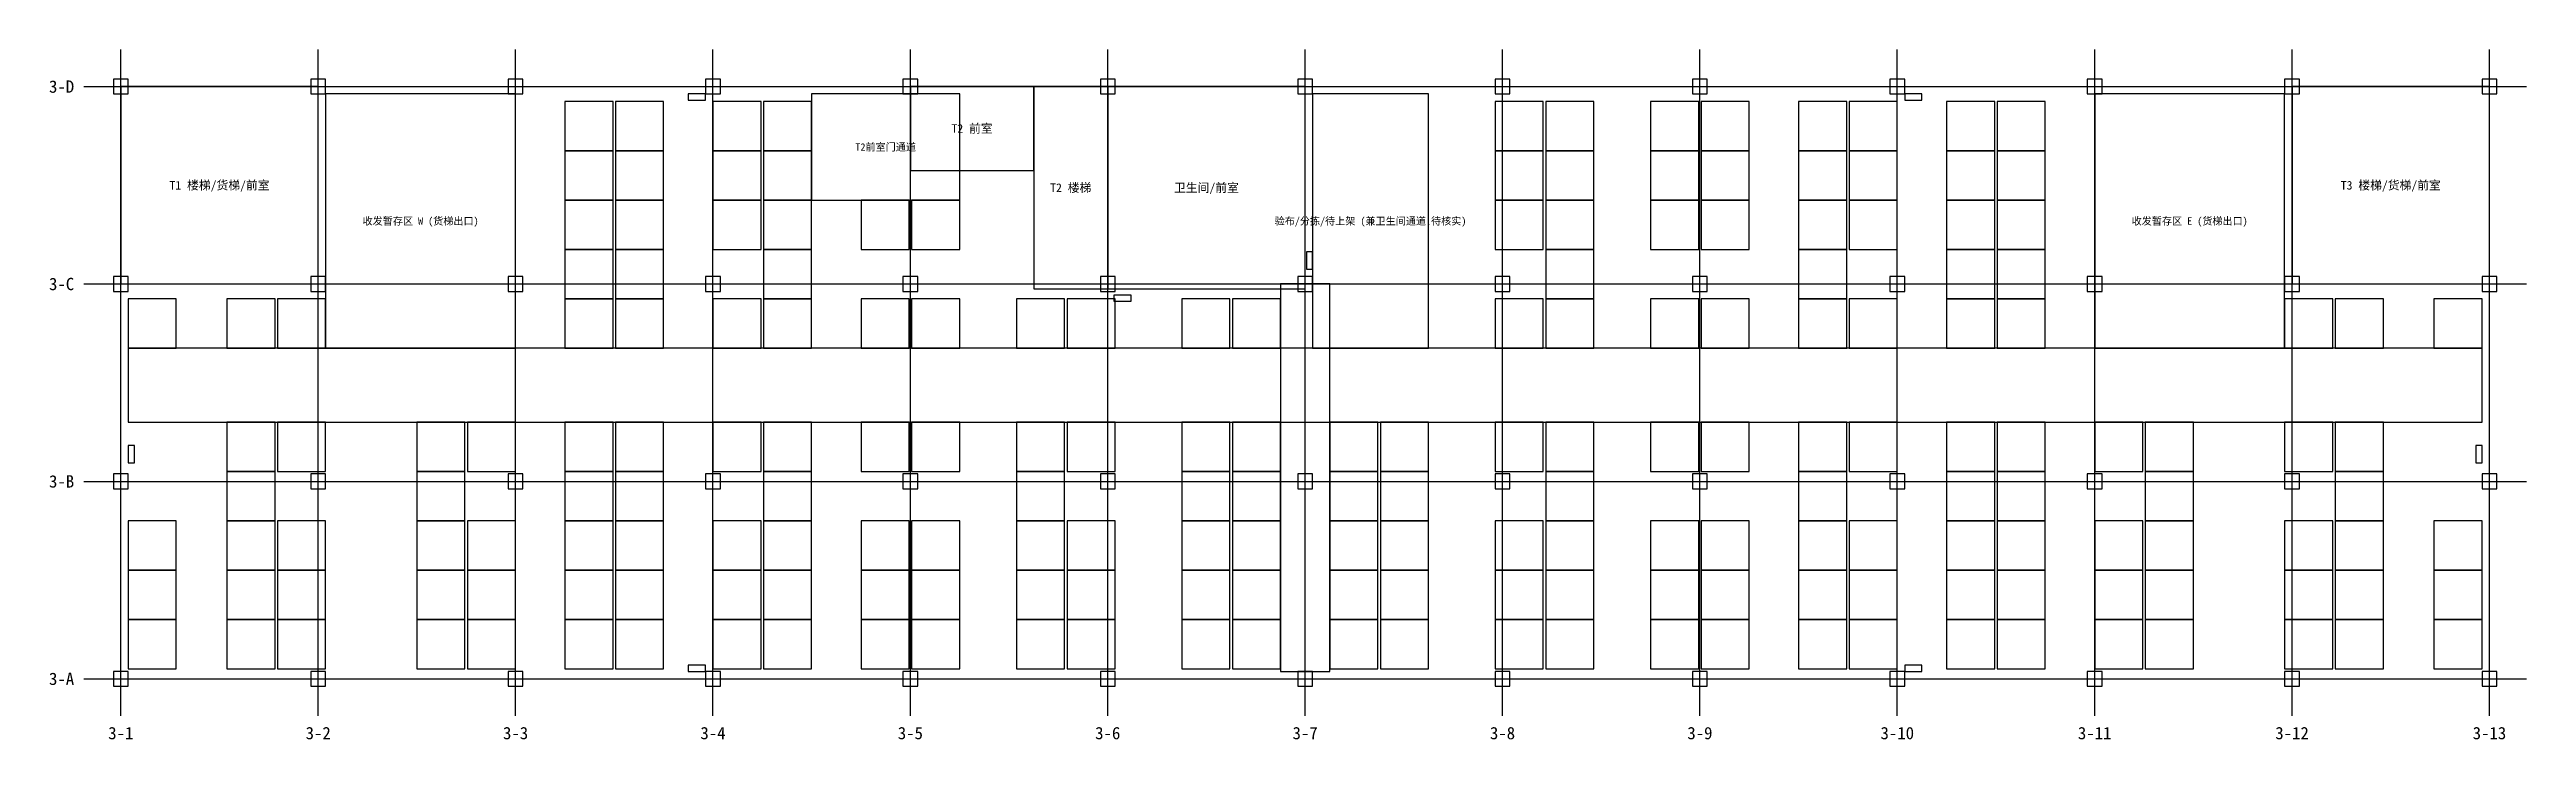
# Model space of a CAD drawing. Header units: metres. Extents: x -2888 to 97500, y -2458 to 25500.
import ezdxf
from ezdxf.enums import TextEntityAlignment as Align

# ---------------------------------------------------------------- set-up
doc = ezdxf.new("R2010")
doc.units = ezdxf.units.M
for name, color, linetype in [('AISLE', 5, 'Continuous'), ('AXIS', 1, 'Continuous'), ('COLUMN', 8, 'Continuous'), ('CORE', 9, 'Continuous'), ('HYDRANT', 1, 'Continuous'), ('RACK', 3, 'Continuous'), ('SHUTTER', 1, 'Continuous'), ('TEXT', 7, 'Continuous'), ('ZONE', 2, 'Continuous')]:
    doc.layers.add(name, color=color, linetype=linetype)
doc.styles.add('CJK', font='simhei.ttf')

msp = doc.modelspace()

# ---------------------------------------------------------------- linework, layer by layer
at = {"layer": 'AISLE'}
msp.add_lwpolyline([(300, 10400), (95700, 10400), (95700, 13400), (300, 13400)], close=True, dxfattribs=at)
at = {"layer": 'AXIS'}
for p, q in [((0, -1500), (0, 25500)), ((8000, -1500), (8000, 25500)), ((16000, -1500), (16000, 25500)), ((24000, -1500), (24000, 25500)), ((32000, -1500), (32000, 25500)), ((40000, -1500), (40000, 25500)), ((48000, -1500), (48000, 25500)), ((56000, -1500), (56000, 25500)), ((64000, -1500), (64000, 25500)), ((72000, -1500), (72000, 25500)), ((80000, -1500), (80000, 25500)), ((88000, -1500), (88000, 25500)), ((96000, -1500), (96000, 25500)), ((-1500, 24000), (97500, 24000)), ((-1500, 16000), (97500, 16000)), ((-1500, 8000), (97500, 8000)), ((-1500, 0), (97500, 0))]:
    msp.add_line(p, q, dxfattribs=at)
at = {"layer": 'COLUMN'}
for points in [[(-300, 23700), (300, 23700), (300, 24300), (-300, 24300)], [(7700, 23700), (8300, 23700), (8300, 24300), (7700, 24300)], [(15700, 23700), (16300, 23700), (16300, 24300), (15700, 24300)], [(23700, 23700), (24300, 23700), (24300, 24300), (23700, 24300)], [(31700, 23700), (32300, 23700), (32300, 24300), (31700, 24300)], [(39700, 23700), (40300, 23700), (40300, 24300), (39700, 24300)], [(47700, 23700), (48300, 23700), (48300, 24300), (47700, 24300)], [(55700, 23700), (56300, 23700), (56300, 24300), (55700, 24300)], [(63700, 23700), (64300, 23700), (64300, 24300), (63700, 24300)], [(71700, 23700), (72300, 23700), (72300, 24300), (71700, 24300)], [(79700, 23700), (80300, 23700), (80300, 24300), (79700, 24300)], [(87700, 23700), (88300, 23700), (88300, 24300), (87700, 24300)], [(95700, 23700), (96300, 23700), (96300, 24300), (95700, 24300)], [(-300, 15700), (300, 15700), (300, 16300), (-300, 16300)], [(7700, 15700), (8300, 15700), (8300, 16300), (7700, 16300)], [(15700, 15700), (16300, 15700), (16300, 16300), (15700, 16300)], [(23700, 15700), (24300, 15700), (24300, 16300), (23700, 16300)], [(31700, 15700), (32300, 15700), (32300, 16300), (31700, 16300)], [(39700, 15700), (40300, 15700), (40300, 16300), (39700, 16300)], [(47700, 15700), (48300, 15700), (48300, 16300), (47700, 16300)], [(55700, 15700), (56300, 15700), (56300, 16300), (55700, 16300)], [(63700, 15700), (64300, 15700), (64300, 16300), (63700, 16300)], [(71700, 15700), (72300, 15700), (72300, 16300), (71700, 16300)], [(79700, 15700), (80300, 15700), (80300, 16300), (79700, 16300)], [(87700, 15700), (88300, 15700), (88300, 16300), (87700, 16300)], [(95700, 15700), (96300, 15700), (96300, 16300), (95700, 16300)], [(-300, 7700), (300, 7700), (300, 8300), (-300, 8300)], [(7700, 7700), (8300, 7700), (8300, 8300), (7700, 8300)], [(15700, 7700), (16300, 7700), (16300, 8300), (15700, 8300)], [(23700, 7700), (24300, 7700), (24300, 8300), (23700, 8300)], [(31700, 7700), (32300, 7700), (32300, 8300), (31700, 8300)], [(39700, 7700), (40300, 7700), (40300, 8300), (39700, 8300)], [(47700, 7700), (48300, 7700), (48300, 8300), (47700, 8300)], [(55700, 7700), (56300, 7700), (56300, 8300), (55700, 8300)], [(63700, 7700), (64300, 7700), (64300, 8300), (63700, 8300)], [(71700, 7700), (72300, 7700), (72300, 8300), (71700, 8300)], [(79700, 7700), (80300, 7700), (80300, 8300), (79700, 8300)], [(87700, 7700), (88300, 7700), (88300, 8300), (87700, 8300)], [(95700, 7700), (96300, 7700), (96300, 8300), (95700, 8300)], [(-300, -300), (300, -300), (300, 300), (-300, 300)], [(7700, -300), (8300, -300), (8300, 300), (7700, 300)], [(15700, -300), (16300, -300), (16300, 300), (15700, 300)], [(23700, -300), (24300, -300), (24300, 300), (23700, 300)], [(31700, -300), (32300, -300), (32300, 300), (31700, 300)], [(39700, -300), (40300, -300), (40300, 300), (39700, 300)], [(47700, -300), (48300, -300), (48300, 300), (47700, 300)], [(55700, -300), (56300, -300), (56300, 300), (55700, 300)], [(63700, -300), (64300, -300), (64300, 300), (63700, 300)], [(71700, -300), (72300, -300), (72300, 300), (71700, 300)], [(79700, -300), (80300, -300), (80300, 300), (79700, 300)], [(87700, -300), (88300, -300), (88300, 300), (87700, 300)], [(95700, -300), (96300, -300), (96300, 300), (95700, 300)]]:
    msp.add_lwpolyline(points, close=True, dxfattribs=at)
at = {"layer": 'CORE'}
for points in [[(0, 16000), (8000, 16000), (8000, 24000), (0, 24000)], [(32000, 20600), (37000, 20600), (37000, 24000), (32000, 24000)], [(37000, 15800), (40000, 15800), (40000, 24000), (37000, 24000)], [(40000, 15800), (48000, 15800), (48000, 24000), (40000, 24000)], [(88000, 16000), (96000, 16000), (96000, 24000), (88000, 24000)]]:
    msp.add_lwpolyline(points, close=True, dxfattribs=at)
at = {"layer": 'HYDRANT'}
for points in [[(23000, 23450), (23700, 23450), (23700, 23700), (23000, 23700)], [(72300, 23450), (73000, 23450), (73000, 23700), (72300, 23700)], [(48050, 16600), (48300, 16600), (48300, 17300), (48050, 17300)], [(40250, 15300), (40950, 15300), (40950, 15550), (40250, 15550)], [(300, 8750), (550, 8750), (550, 9450), (300, 9450)], [(95450, 8750), (95700, 8750), (95700, 9450), (95450, 9450)], [(23000, 300), (23700, 300), (23700, 550), (23000, 550)], [(72300, 300), (73000, 300), (73000, 550), (72300, 550)]]:
    msp.add_lwpolyline(points, close=True, dxfattribs=at)
at = {"layer": 'RACK'}
for points in [[(18000, 21400), (19950, 21400), (19950, 23400), (18000, 23400)], [(20050, 21400), (22000, 21400), (22000, 23400), (20050, 23400)], [(24000, 21400), (25950, 21400), (25950, 23400), (24000, 23400)], [(26050, 21400), (28000, 21400), (28000, 23400), (26050, 23400)], [(55700, 21400), (57650, 21400), (57650, 23400), (55700, 23400)], [(57750, 21400), (59700, 21400), (59700, 23400), (57750, 23400)], [(62000, 21400), (63950, 21400), (63950, 23400), (62000, 23400)], [(64050, 21400), (66000, 21400), (66000, 23400), (64050, 23400)], [(68000, 21400), (69950, 21400), (69950, 23400), (68000, 23400)], [(70050, 21400), (72000, 21400), (72000, 23400), (70050, 23400)], [(74000, 21400), (75950, 21400), (75950, 23400), (74000, 23400)], [(76050, 21400), (78000, 21400), (78000, 23400), (76050, 23400)], [(18000, 19400), (19950, 19400), (19950, 21400), (18000, 21400)], [(20050, 19400), (22000, 19400), (22000, 21400), (20050, 21400)], [(24000, 19400), (25950, 19400), (25950, 21400), (24000, 21400)], [(26050, 19400), (28000, 19400), (28000, 21400), (26050, 21400)], [(55700, 19400), (57650, 19400), (57650, 21400), (55700, 21400)], [(57750, 19400), (59700, 19400), (59700, 21400), (57750, 21400)], [(62000, 19400), (63950, 19400), (63950, 21400), (62000, 21400)], [(64050, 19400), (66000, 19400), (66000, 21400), (64050, 21400)], [(68000, 19400), (69950, 19400), (69950, 21400), (68000, 21400)], [(70050, 19400), (72000, 19400), (72000, 21400), (70050, 21400)], [(74000, 19400), (75950, 19400), (75950, 21400), (74000, 21400)], [(76050, 19400), (78000, 19400), (78000, 21400), (76050, 21400)], [(18000, 17400), (19950, 17400), (19950, 19400), (18000, 19400)], [(20050, 17400), (22000, 17400), (22000, 19400), (20050, 19400)], [(24000, 17400), (25950, 17400), (25950, 19400), (24000, 19400)], [(26050, 17400), (28000, 17400), (28000, 19400), (26050, 19400)], [(30000, 17400), (31950, 17400), (31950, 19400), (30000, 19400)], [(32050, 17400), (34000, 17400), (34000, 19400), (32050, 19400)], [(55700, 17400), (57650, 17400), (57650, 19400), (55700, 19400)], [(57750, 17400), (59700, 17400), (59700, 19400), (57750, 19400)], [(62000, 17400), (63950, 17400), (63950, 19400), (62000, 19400)], [(64050, 17400), (66000, 17400), (66000, 19400), (64050, 19400)], [(68000, 17400), (69950, 17400), (69950, 19400), (68000, 19400)], [(70050, 17400), (72000, 17400), (72000, 19400), (70050, 19400)], [(74000, 17400), (75950, 17400), (75950, 19400), (74000, 19400)], [(76050, 17400), (78000, 17400), (78000, 19400), (76050, 19400)], [(18000, 15400), (19950, 15400), (19950, 17400), (18000, 17400)], [(20050, 15400), (22000, 15400), (22000, 17400), (20050, 17400)], [(26050, 15400), (28000, 15400), (28000, 17400), (26050, 17400)], [(57750, 15400), (59700, 15400), (59700, 17400), (57750, 17400)], [(68000, 15400), (69950, 15400), (69950, 17400), (68000, 17400)], [(74000, 15400), (75950, 15400), (75950, 17400), (74000, 17400)], [(76050, 15400), (78000, 15400), (78000, 17400), (76050, 17400)], [(300, 13400), (2250, 13400), (2250, 15400), (300, 15400)], [(4300, 13400), (6250, 13400), (6250, 15400), (4300, 15400)], [(6350, 13400), (8300, 13400), (8300, 15400), (6350, 15400)], [(18000, 13400), (19950, 13400), (19950, 15400), (18000, 15400)], [(20050, 13400), (22000, 13400), (22000, 15400), (20050, 15400)], [(24000, 13400), (25950, 13400), (25950, 15400), (24000, 15400)], [(26050, 13400), (28000, 13400), (28000, 15400), (26050, 15400)], [(30000, 13400), (31950, 13400), (31950, 15400), (30000, 15400)], [(32050, 13400), (34000, 13400), (34000, 15400), (32050, 15400)], [(36300, 13400), (38250, 13400), (38250, 15400), (36300, 15400)], [(38350, 13400), (40300, 13400), (40300, 15400), (38350, 15400)], [(43000, 13400), (44950, 13400), (44950, 15400), (43000, 15400)], [(45050, 13400), (47000, 13400), (47000, 15400), (45050, 15400)], [(55700, 13400), (57650, 13400), (57650, 15400), (55700, 15400)], [(57750, 13400), (59700, 13400), (59700, 15400), (57750, 15400)], [(62000, 13400), (63950, 13400), (63950, 15400), (62000, 15400)], [(64050, 13400), (66000, 13400), (66000, 15400), (64050, 15400)], [(68000, 13400), (69950, 13400), (69950, 15400), (68000, 15400)], [(70050, 13400), (72000, 13400), (72000, 15400), (70050, 15400)], [(74000, 13400), (75950, 13400), (75950, 15400), (74000, 15400)], [(76050, 13400), (78000, 13400), (78000, 15400), (76050, 15400)], [(87700, 13400), (89650, 13400), (89650, 15400), (87700, 15400)], [(89750, 13400), (91700, 13400), (91700, 15400), (89750, 15400)], [(93750, 13400), (95700, 13400), (95700, 15400), (93750, 15400)], [(4300, 8400), (6250, 8400), (6250, 10400), (4300, 10400)], [(6350, 8400), (8300, 8400), (8300, 10400), (6350, 10400)], [(12000, 8400), (13950, 8400), (13950, 10400), (12000, 10400)], [(14050, 8400), (16000, 8400), (16000, 10400), (14050, 10400)], [(18000, 8400), (19950, 8400), (19950, 10400), (18000, 10400)], [(20050, 8400), (22000, 8400), (22000, 10400), (20050, 10400)], [(24000, 8400), (25950, 8400), (25950, 10400), (24000, 10400)], [(26050, 8400), (28000, 8400), (28000, 10400), (26050, 10400)], [(30000, 8400), (31950, 8400), (31950, 10400), (30000, 10400)], [(32050, 8400), (34000, 8400), (34000, 10400), (32050, 10400)], [(36300, 8400), (38250, 8400), (38250, 10400), (36300, 10400)], [(38350, 8400), (40300, 8400), (40300, 10400), (38350, 10400)], [(43000, 8400), (44950, 8400), (44950, 10400), (43000, 10400)], [(45050, 8400), (47000, 8400), (47000, 10400), (45050, 10400)], [(49000, 8400), (50950, 8400), (50950, 10400), (49000, 10400)], [(51050, 8400), (53000, 8400), (53000, 10400), (51050, 10400)], [(55700, 8400), (57650, 8400), (57650, 10400), (55700, 10400)], [(57750, 8400), (59700, 8400), (59700, 10400), (57750, 10400)], [(62000, 8400), (63950, 8400), (63950, 10400), (62000, 10400)], [(64050, 8400), (66000, 8400), (66000, 10400), (64050, 10400)], [(68000, 8400), (69950, 8400), (69950, 10400), (68000, 10400)], [(70050, 8400), (72000, 8400), (72000, 10400), (70050, 10400)], [(74000, 8400), (75950, 8400), (75950, 10400), (74000, 10400)], [(76050, 8400), (78000, 8400), (78000, 10400), (76050, 10400)], [(80000, 8400), (81950, 8400), (81950, 10400), (80000, 10400)], [(82050, 8400), (84000, 8400), (84000, 10400), (82050, 10400)], [(87700, 8400), (89650, 8400), (89650, 10400), (87700, 10400)], [(89750, 8400), (91700, 8400), (91700, 10400), (89750, 10400)], [(4300, 6400), (6250, 6400), (6250, 8400), (4300, 8400)], [(12000, 6400), (13950, 6400), (13950, 8400), (12000, 8400)], [(18000, 6400), (19950, 6400), (19950, 8400), (18000, 8400)], [(20050, 6400), (22000, 6400), (22000, 8400), (20050, 8400)], [(26050, 6400), (28000, 6400), (28000, 8400), (26050, 8400)], [(36300, 6400), (38250, 6400), (38250, 8400), (36300, 8400)], [(43000, 6400), (44950, 6400), (44950, 8400), (43000, 8400)], [(45050, 6400), (47000, 6400), (47000, 8400), (45050, 8400)], [(49000, 6400), (50950, 6400), (50950, 8400), (49000, 8400)], [(51050, 6400), (53000, 6400), (53000, 8400), (51050, 8400)], [(57750, 6400), (59700, 6400), (59700, 8400), (57750, 8400)], [(68000, 6400), (69950, 6400), (69950, 8400), (68000, 8400)], [(74000, 6400), (75950, 6400), (75950, 8400), (74000, 8400)], [(76050, 6400), (78000, 6400), (78000, 8400), (76050, 8400)], [(82050, 6400), (84000, 6400), (84000, 8400), (82050, 8400)], [(89750, 6400), (91700, 6400), (91700, 8400), (89750, 8400)], [(300, 4400), (2250, 4400), (2250, 6400), (300, 6400)], [(4300, 4400), (6250, 4400), (6250, 6400), (4300, 6400)], [(6350, 4400), (8300, 4400), (8300, 6400), (6350, 6400)], [(12000, 4400), (13950, 4400), (13950, 6400), (12000, 6400)], [(14050, 4400), (16000, 4400), (16000, 6400), (14050, 6400)], [(18000, 4400), (19950, 4400), (19950, 6400), (18000, 6400)], [(20050, 4400), (22000, 4400), (22000, 6400), (20050, 6400)], [(24000, 4400), (25950, 4400), (25950, 6400), (24000, 6400)], [(26050, 4400), (28000, 4400), (28000, 6400), (26050, 6400)], [(30000, 4400), (31950, 4400), (31950, 6400), (30000, 6400)], [(32050, 4400), (34000, 4400), (34000, 6400), (32050, 6400)], [(36300, 4400), (38250, 4400), (38250, 6400), (36300, 6400)], [(38350, 4400), (40300, 4400), (40300, 6400), (38350, 6400)], [(43000, 4400), (44950, 4400), (44950, 6400), (43000, 6400)], [(45050, 4400), (47000, 4400), (47000, 6400), (45050, 6400)], [(49000, 4400), (50950, 4400), (50950, 6400), (49000, 6400)], [(51050, 4400), (53000, 4400), (53000, 6400), (51050, 6400)], [(55700, 4400), (57650, 4400), (57650, 6400), (55700, 6400)], [(57750, 4400), (59700, 4400), (59700, 6400), (57750, 6400)], [(62000, 4400), (63950, 4400), (63950, 6400), (62000, 6400)], [(64050, 4400), (66000, 4400), (66000, 6400), (64050, 6400)], [(68000, 4400), (69950, 4400), (69950, 6400), (68000, 6400)], [(70050, 4400), (72000, 4400), (72000, 6400), (70050, 6400)], [(74000, 4400), (75950, 4400), (75950, 6400), (74000, 6400)], [(76050, 4400), (78000, 4400), (78000, 6400), (76050, 6400)], [(80000, 4400), (81950, 4400), (81950, 6400), (80000, 6400)], [(82050, 4400), (84000, 4400), (84000, 6400), (82050, 6400)], [(87700, 4400), (89650, 4400), (89650, 6400), (87700, 6400)], [(89750, 4400), (91700, 4400), (91700, 6400), (89750, 6400)], [(93750, 4400), (95700, 4400), (95700, 6400), (93750, 6400)], [(300, 2400), (2250, 2400), (2250, 4400), (300, 4400)], [(4300, 2400), (6250, 2400), (6250, 4400), (4300, 4400)], [(6350, 2400), (8300, 2400), (8300, 4400), (6350, 4400)], [(12000, 2400), (13950, 2400), (13950, 4400), (12000, 4400)], [(14050, 2400), (16000, 2400), (16000, 4400), (14050, 4400)], [(18000, 2400), (19950, 2400), (19950, 4400), (18000, 4400)], [(20050, 2400), (22000, 2400), (22000, 4400), (20050, 4400)], [(24000, 2400), (25950, 2400), (25950, 4400), (24000, 4400)], [(26050, 2400), (28000, 2400), (28000, 4400), (26050, 4400)], [(30000, 2400), (31950, 2400), (31950, 4400), (30000, 4400)], [(32050, 2400), (34000, 2400), (34000, 4400), (32050, 4400)], [(36300, 2400), (38250, 2400), (38250, 4400), (36300, 4400)], [(38350, 2400), (40300, 2400), (40300, 4400), (38350, 4400)], [(43000, 2400), (44950, 2400), (44950, 4400), (43000, 4400)], [(45050, 2400), (47000, 2400), (47000, 4400), (45050, 4400)], [(49000, 2400), (50950, 2400), (50950, 4400), (49000, 4400)], [(51050, 2400), (53000, 2400), (53000, 4400), (51050, 4400)], [(55700, 2400), (57650, 2400), (57650, 4400), (55700, 4400)], [(57750, 2400), (59700, 2400), (59700, 4400), (57750, 4400)], [(62000, 2400), (63950, 2400), (63950, 4400), (62000, 4400)], [(64050, 2400), (66000, 2400), (66000, 4400), (64050, 4400)], [(68000, 2400), (69950, 2400), (69950, 4400), (68000, 4400)], [(70050, 2400), (72000, 2400), (72000, 4400), (70050, 4400)], [(74000, 2400), (75950, 2400), (75950, 4400), (74000, 4400)], [(76050, 2400), (78000, 2400), (78000, 4400), (76050, 4400)], [(80000, 2400), (81950, 2400), (81950, 4400), (80000, 4400)], [(82050, 2400), (84000, 2400), (84000, 4400), (82050, 4400)], [(87700, 2400), (89650, 2400), (89650, 4400), (87700, 4400)], [(89750, 2400), (91700, 2400), (91700, 4400), (89750, 4400)], [(93750, 2400), (95700, 2400), (95700, 4400), (93750, 4400)], [(300, 400), (2250, 400), (2250, 2400), (300, 2400)], [(4300, 400), (6250, 400), (6250, 2400), (4300, 2400)], [(6350, 400), (8300, 400), (8300, 2400), (6350, 2400)], [(12000, 400), (13950, 400), (13950, 2400), (12000, 2400)], [(14050, 400), (16000, 400), (16000, 2400), (14050, 2400)], [(18000, 400), (19950, 400), (19950, 2400), (18000, 2400)], [(20050, 400), (22000, 400), (22000, 2400), (20050, 2400)], [(24000, 400), (25950, 400), (25950, 2400), (24000, 2400)], [(26050, 400), (28000, 400), (28000, 2400), (26050, 2400)], [(30000, 400), (31950, 400), (31950, 2400), (30000, 2400)], [(32050, 400), (34000, 400), (34000, 2400), (32050, 2400)], [(36300, 400), (38250, 400), (38250, 2400), (36300, 2400)], [(38350, 400), (40300, 400), (40300, 2400), (38350, 2400)], [(43000, 400), (44950, 400), (44950, 2400), (43000, 2400)], [(45050, 400), (47000, 400), (47000, 2400), (45050, 2400)], [(49000, 400), (50950, 400), (50950, 2400), (49000, 2400)], [(51050, 400), (53000, 400), (53000, 2400), (51050, 2400)], [(55700, 400), (57650, 400), (57650, 2400), (55700, 2400)], [(57750, 400), (59700, 400), (59700, 2400), (57750, 2400)], [(62000, 400), (63950, 400), (63950, 2400), (62000, 2400)], [(64050, 400), (66000, 400), (66000, 2400), (64050, 2400)], [(68000, 400), (69950, 400), (69950, 2400), (68000, 2400)], [(70050, 400), (72000, 400), (72000, 2400), (70050, 2400)], [(74000, 400), (75950, 400), (75950, 2400), (74000, 2400)], [(76050, 400), (78000, 400), (78000, 2400), (76050, 2400)], [(80000, 400), (81950, 400), (81950, 2400), (80000, 2400)], [(82050, 400), (84000, 400), (84000, 2400), (82050, 2400)], [(87700, 400), (89650, 400), (89650, 2400), (87700, 2400)], [(89750, 400), (91700, 400), (91700, 2400), (89750, 2400)], [(93750, 400), (95700, 400), (95700, 2400), (93750, 2400)]]:
    msp.add_lwpolyline(points, close=True, dxfattribs=at)
at = {"layer": 'SHUTTER'}
msp.add_line((48000, 300), (48000, 16000), dxfattribs=at)
msp.add_lwpolyline([(47000, 300), (49000, 300), (49000, 16000), (47000, 16000)], close=True, dxfattribs=at)
at = {"layer": 'ZONE'}
for points in [[(8300, 13400), (16000, 13400), (16000, 23700), (8300, 23700)], [(28000, 19400), (34000, 19400), (34000, 23700), (28000, 23700)], [(48300, 13400), (53000, 13400), (53000, 23700), (48300, 23700)], [(80000, 13400), (87700, 13400), (87700, 23700), (80000, 23700)]]:
    msp.add_lwpolyline(points, close=True, dxfattribs=at)

# ---------------------------------------------------------------- texts
at = {"layer": 'TEXT', "style": 'CJK'}
for s, height, p in [('3-D', 500, (-2400, 24000)), ('T2 前室', 350, (34500, 22300)), ('T2前室门通道', 300, (31000, 21550)), ('T1 楼梯/货梯/前室', 350, (4000, 20000)), ('T2 楼梯', 350, (38500, 19900)), ('卫生间/前室', 350, (44000, 19900)), ('T3 楼梯/货梯/前室', 350, (92000, 20000)), ('收发暂存区 W (货梯出口)', 300, (12150, 18550)), ('验布/分拣/待上架 (兼卫生间通道,待核实)', 300, (50650, 18550)), ('收发暂存区 E (货梯出口)', 300, (83850, 18550)), ('3-C', 500, (-2400, 16000)), ('3-B', 500, (-2400, 8000)), ('3-A', 500, (-2400, 0)), ('3-1', 500, (0, -2200)), ('3-2', 500, (8000, -2200)), ('3-3', 500, (16000, -2200)), ('3-4', 500, (24000, -2200)), ('3-5', 500, (32000, -2200)), ('3-6', 500, (40000, -2200)), ('3-7', 500, (48000, -2200)), ('3-8', 500, (56000, -2200)), ('3-9', 500, (64000, -2200)), ('3-10', 500, (72000, -2200)), ('3-11', 500, (80000, -2200)), ('3-12', 500, (88000, -2200)), ('3-13', 500, (96000, -2200))]:
    msp.add_text(s, height=height, dxfattribs=at).set_placement(p, align=Align.MIDDLE_CENTER)

doc.saveas('drawing.dxf')
